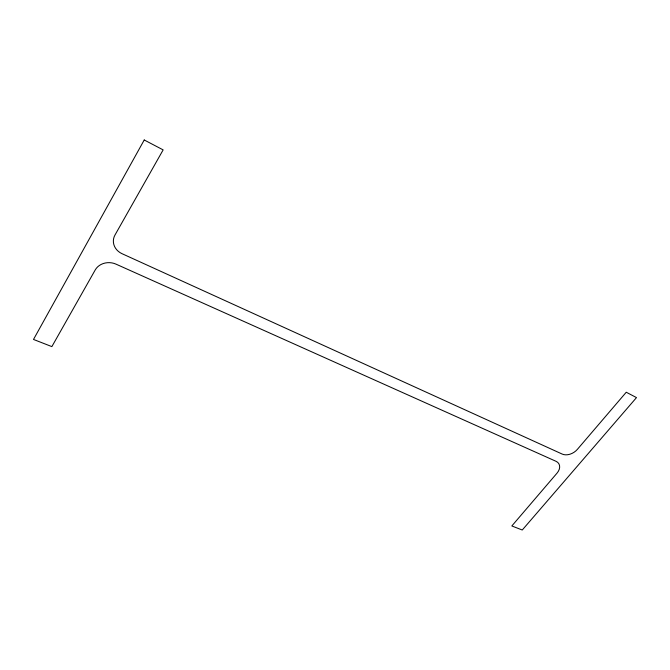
<?xml version="1.0" encoding="UTF-8"?>
<svg xmlns="http://www.w3.org/2000/svg" width="670" height="670" viewBox="0 0 670 670"><rect width="100%" height="100%" fill="white"/><g stroke="black" fill="none" stroke-linecap="round" stroke-linejoin="round"><path stroke-width="1" d="M144.226 139.988L33.5 339.447L51.866 346.608L95.24 269.918A15.46 13.316 3.9 0 1 116.052 264.164L556.05 461.32A11.44 7.99 -29.9 0 1 557.046 473.12L511.838 525.958L522.257 530.012L636.5 397.595L626.249 392.235L577.356 449.386A11.616 8.157 -31.4 0 1 562.205 454.076L122.057 253.704A15.619 13.819 4.8 0 1 114.98 235.028L163.145 149.887L144.226 139.988"/></g></svg>
